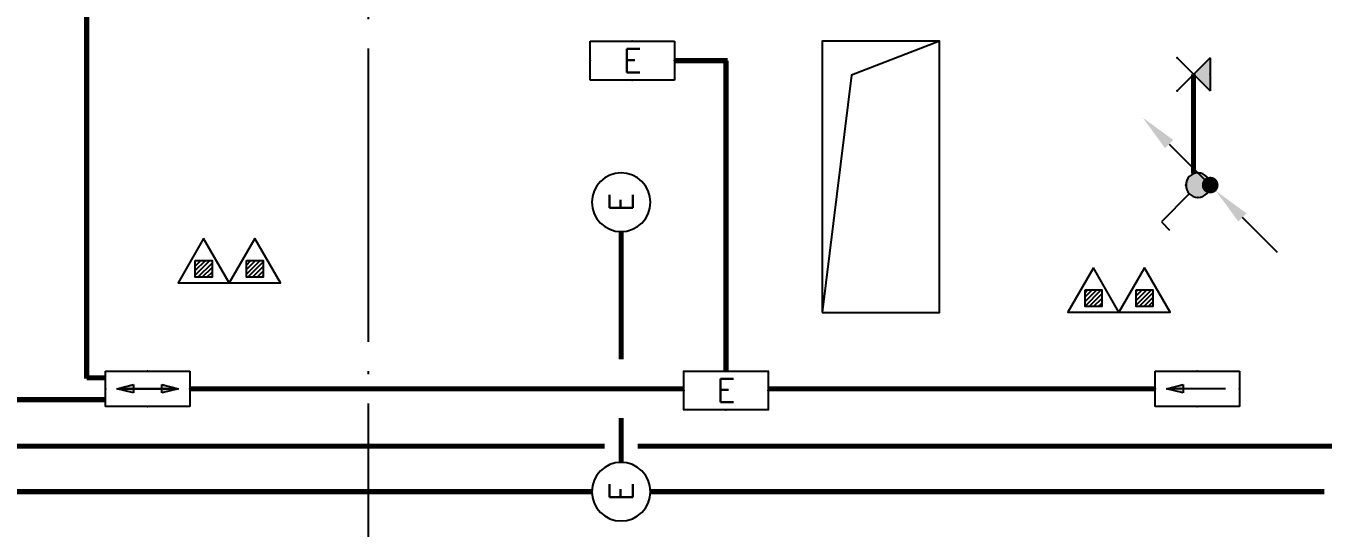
# Model space of a CAD drawing. Extents: x -2209072 to 495824, y -92434 to 572724.
# Drawn here: x 119904 to 128759, y 228153 to 231577 of the extents above; entities that cross this region are included whole.
import ezdxf
from ezdxf.enums import TextEntityAlignment as Align

# ---------------------------------------------------------------- set-up
doc = ezdxf.new("R2010")
doc.units = 0
doc.header["$LTSCALE"] = 1000
doc.header["$MEASUREMENT"] = 0
for name, pattern in [('DASH', [0.35, 0.25, -0.1]), ('X-104 6#7#平面$0$104-1112 结构$0$$AUDIT_BAD_LTYPE1', [0]), ('X-104 6#7#平面$0$DOTE', [2.4200000000000004, 2, -0.2, 0.02, -0.2])]:
    doc.linetypes.add(name, pattern=pattern)
doc.layers.get('0').update_dxf_attribs({"linetype": 'CONTINUOUS'})
for name, color, linetype in [('EQUIP-照明', 3, 'CONTINUOUS'), ('LWIRE', 4, 'CONTINUOUS'), ('TEL_TEXT', 3, 'CONTINUOUS'), ('WIRE-应急', 2, 'DASH'), ('WIRE-照明', 1, 'CONTINUOUS'), ('X-104 6#7#平面$0$A-TECH_结构', 21, 'CONTINUOUS'), ('X-104 6#7#平面$0$A_AXIS-轴线', 36, 'X-104 6#7#平面$0$DOTE'), ('X-104 6#7#平面$0$EQUIP_消防-01', 7, 'CONTINUOUS')]:
    doc.layers.add(name, color=color, linetype=linetype)
doc.styles.add('_TEL_DIM', font='SIMPLEX', dxfattribs={"width": 0.8, "height": 3.5, "bigfont": 'HZTXT'})
doc.styles.get("Standard").update_dxf_attribs({"font": 'gbenor.shx', "bigfont": 'gbcbig.shx'})

# ---------------------------------------------------------------- blocks, each defined once
blk = doc.blocks.new('$equip_U$00000189(HT0843)')
at = {"color": 2}
for p, q in [((-0.7199999999938882, 0.6599999999998545), (-0.7199999999938882, 0)), ((0.7200000000084401, 0.6599999999998545), (-0.7199999999938882, 0.6599999999998545)), ((0.7200000000084401, 0), (0.7200000000084401, 0.6599999999998545)), ((-0.7199999999938882, 0), (0.7200000000084401, 0))]:
    blk.add_line(p, q, dxfattribs=at)
at = {"color": 2, "const_width": 0.0125}
for points in [[(0.7200000000084401, 0.6599999999998545), (0.7200000000084401, 0.6599999999998545), (-0.7199999999938882, 0.6599999999998545)], [(-0.7199999999938882, 0.6599999999998545), (-0.7199999999938882, 0)], [(0.7200000000084401, 0), (0.7200000000084401, 0.6599999999998545)], [(-0.7199999999938882, 0), (0.7200000000084401, 0)]]:
    blk.add_lwpolyline(points, dxfattribs=at)
at = {"color": 2}
blk.add_lwpolyline([(-0.7199999999938882, 0.6599999999998545), (-0.7199999999938882, 0)], dxfattribs=at)
for p in [(7.275957614183426e-12, 0.6599999999998545), (-0.7199999999938882, 0.3299999999999272), (0.7200000000084401, 0.3299999999999272), (7.275957614183426e-12, 0)]:
    blk.add_point(p)
at = {"color": 7, "style": '_TEL_DIM'}
blk.add_attdef('$TEXT$', text='', height=0.4, dxfattribs=at).set_placement((7.275957614183426e-12, 0.3299999999999272), align=Align.MIDDLE_CENTER)
at = {"color": 7, "style": '_TEL_DIM', "flags": 1}
blk.add_attdef('A', text='', height=2.5e-05, dxfattribs=at).set_placement((7.275957614183426e-12, 0), align=Align.MIDDLE_CENTER)
blk = doc.blocks.new('$equip$00001838')
blk.add_circle((0, 0), 0.5)
at = {"color": 7, "style": '_TEL_DIM'}
blk.add_attdef('$TEXT$', text='', height=0.4, dxfattribs=at).set_placement((0, 0), align=Align.MIDDLE_CENTER)
at = {"color": 7, "style": '_TEL_DIM', "flags": 1}
blk.add_attdef('A', text='', height=2e-05, dxfattribs=at).set_placement((0, 0), align=Align.MIDDLE_CENTER)
blk = doc.blocks.new('$equip$00001154')
for p, q in [((0, 0.2828427124768496), (0, -0.2828427124768496)), ((0, 0.2828427124768496), (0.5656854249500611, -0.2828427124768496)), ((0.5656854249500611, 0.2828427124768496), (0, -0.2828427124768496))]:
    blk.add_line(p, q)
for p in [(0.5656854249500611, 0.2828427124768496), (0, 0.004449836778803729), (0.2828427124732116, 0), (0.5656854249500611, -0.2828427124768496)]:
    blk.add_point(p)
blk.add_solid([(0, -0.2828427124768496), (0.2828427124732116, 0), (0, 0.2828427124768496)])
at = {"layer": 'TEL_TEXT', "style": '_TEL_DIM', "flags": 1}
blk.add_attdef('A', text='', height=2e-05, dxfattribs=at).set_placement((0, 0), align=Align.MIDDLE_CENTER)
blk = doc.blocks.new('$equip$00001962')
for p, q in [((0.1473139127519971, 0.3556472460822988), (0.625000000003638, 0.8333333333339397)), ((0.625000000003638, 0.8333333333339397), (0.7664213562420628, 0.6919119770955149))]:
    blk.add_line(p, q)
blk.add_circle((3.637978807091713e-12, 0.2083333333339397), 0.2083333333334168)
for p in [(1.091393642127514e-11, 0.4166666666660603), (-0.2083333333284827, 0.2083333333375776), (1.091393642127514e-11, 0), (0.2083333333393966, 0.2083333333375776)]:
    blk.add_point(p)
for points in [[(-0.1804219591176661, 0.312500000001819), (0.1804219591249421, 0.312500000001819), (-0.2083333333284827, 0.2083333333339397), (0.2083333333357587, 0.2083333333339397)], [(-0.1041666666642413, 0.3887552924552438), (0.1041666666715173, 0.3887552924552438), (-0.1804219591176661, 0.312500000001819), (0.1804219591249421, 0.312500000001819)], [(3.637978807091713e-12, 0.4166666666660603), (3.637978807091713e-12, 0.4166666666660603), (-0.1041666666642413, 0.3887552924552438), (0.1041666666715173, 0.3887552924552438)], [(-0.1804219591176661, 0.1041666666660603), (0.1804219591249421, 0.1041666666660603), (-0.2083333333284827, 0.2083333333339397), (0.2083333333357587, 0.2083333333339397)], [(-0.1041666666642413, 0.02791137421263556), (0.1041666666715173, 0.02791137421263556), (-0.1804219591176661, 0.1041666666660603), (0.1804219591249421, 0.1041666666660603)], [(3.637978807091713e-12, 1.818989403545856e-12), (3.637978807091713e-12, 1.818989403545856e-12), (-0.1041666666642413, 0.02791137421263556), (0.1041666666715173, 0.02791137421263556)]]:
    blk.add_solid(points)
at = {"layer": 'TEL_TEXT', "style": '_TEL_DIM', "flags": 1}
blk.add_attdef('A', text='', height=2e-05, dxfattribs=at).set_placement((0, 0), align=Align.MIDDLE_CENTER)
blk = doc.blocks.new('$TelecSys$00000081')
for p, q in [((0.1041666666678793, 0.1041666666660603), (0.1041666666678793, 0.1041666666660603)), ((-0.1041666666678793, -0.1041666666660603), (-0.1041666666678793, -0.1041666666660603)), ((-1.150000000001455, -1.149999999999636), (-0.5499999999992724, -0.5499999999992724))]:
    blk.add_line(p, q)
at = {"const_width": 0.1425}
blk.add_lwpolyline([(0.07125000000087311, 0, 1), (-0.07125000000087311, 0, 1)], format="xyb", close=True, dxfattribs=at)
blk.add_solid([(-0.6199999999989814, -0.4799999999995634), (-0.4799999999995634, -0.6200000000008004), (-0.09999999999854481, -0.1000000000003638)])
at = {"width": 0.8, "flags": 9}
blk.add_attdef('A', (0, 0), '', height=2e-05, rotation=180, dxfattribs=at)
blk = doc.blocks.new('$TelecSys$00000079')
for p, q in [((0.7000000000007276, 0.7000000000007276), (0, 0)), ((0.1041666666678793, 0.1041666666660603), (0.1041666666678793, 0.1041666666660603)), ((-0.1041666666678793, -0.1041666666660603), (-0.1041666666678793, -0.1041666666660603))]:
    blk.add_line(p, q)
at = {"const_width": 0.1425}
blk.add_lwpolyline([(-0.07125000000087311, 0, 1), (0.07125000000087311, 0, 1)], format="xyb", close=True, dxfattribs=at)
blk.add_solid([(0.6300000000010186, 0.7700000000004366), (0.7700000000004366, 0.6299999999991996), (1.150000000001455, 1.149999999999636)])
at = {"width": 0.8, "flags": 9}
blk.add_attdef('A', (0, 0), '', height=2e-05, dxfattribs=at)
blk = doc.blocks.new('$equip$00002540')
blk.add_hatch(color=256).paths.add_polyline_path([(0.2400000000016007, 0.3720000000030268), (0.2400000000016007, 0.2280000000064319), (0.5280000000020664, 0.3000000000029104)])
for p, q in [((-0.7199999999975262, 0.6000000000058208), (-0.7199999999975262, 0)), ((0.7199999999975262, 0.6000000000058208), (-0.7199999999975262, 0.6000000000058208)), ((0.7199999999975262, 0), (0.7199999999975262, 0.6000000000058208)), ((0.2400000000016007, 0.3720000000030268), (0.2400000000016007, 0.2280000000064319)), ((0.5280000000020664, 0.3000000000029104), (0.2400000000016007, 0.3720000000030268)), ((0.2400000000016007, 0.2280000000064319), (0.5280000000020664, 0.3000000000029104)), ((-0.7199999999975262, 0), (0.7199999999975262, 0))]:
    blk.add_line(p, q)
at = {"color": 7}
blk.add_line((-0.4800000000032014, 0.3000000000029104), (0.4800000000032014, 0.3000000000029104), dxfattribs=at)
at = {"const_width": 0.02}
blk.add_lwpolyline([(-0.7199999999975262, 0.6000000000058208), (-0.7199999999975262, 0), (0.7199999999975262, 0), (0.7199999999975262, 0.6000000000058208), (-0.7199999999975262, 0.6000000000058208), (-0.7199999999975262, 0)], dxfattribs=at)
for p in [(0, 0.6000000000058208), (-0.7199999999975262, 0.3000000000029104), (0.7199999999975262, 0.3000000000029104), (0, 0)]:
    blk.add_point(p)
at = {"color": 7, "style": '_TEL_DIM', "flags": 1}
blk.add_attdef('A', text='', height=2e-05, dxfattribs=at).set_placement((0, 0), align=Align.MIDDLE_CENTER)
blk = doc.blocks.new('$equip$00002534')
for p, q in [((-0.7200000000011642, 0.6599999999998545), (-0.7200000000011642, 0)), ((0.7200000000011642, 0.6599999999998545), (-0.7200000000011642, 0.6599999999998545)), ((0.7200000000011642, 0), (0.7200000000011642, 0.6599999999998545)), ((-0.7200000000011642, 0), (0.7200000000011642, 0))]:
    blk.add_line(p, q)
at = {"const_width": 0.03}
blk.add_lwpolyline([(-0.7200000000011642, 0.6599999999998545), (-0.7200000000011642, 0), (0.7200000000011642, 0), (0.7200000000011642, 0.6599999999998545), (-0.7200000000011642, 0.6599999999998545), (-0.7200000000011642, 0)], dxfattribs=at)
for p in [(0, 0.6599999999998545), (-0.7200000000011642, 0.3299999999981083), (0.7200000000011642, 0.3299999999981083), (0, 0)]:
    blk.add_point(p)
at = {"color": 7, "style": '_TEL_DIM'}
blk.add_attdef('$TEXT$', text='', height=0.4, dxfattribs=at).set_placement((0, 0.3299999999981083), align=Align.MIDDLE_CENTER)
at = {"color": 7, "style": '_TEL_DIM', "flags": 1}
blk.add_attdef('A', text='', height=2e-05, dxfattribs=at).set_placement((0, 0), align=Align.MIDDLE_CENTER)
blk = doc.blocks.new('*U1303')
at = {"layer": 'X-104 6#7#平面$0$A_AXIS-轴线'}
blk.add_line((25199.99999999995, 25699.99999999949), (25200.00000000001, -6500.000000000378), dxfattribs=at)
blk = doc.blocks.new('X-104 6#7#平面$0$drff')
at = {"layer": 'X-104 6#7#平面$0$A-TECH_结构'}
blk.add_lwpolyline([(-8399.999568316372, 200.0006859522546), (-7599.999912938671, 200.0006492309039), (-7600.000012571909, 2050.000720517361), (-8399.99966794961, 2050.000757238711)], close=True, dxfattribs=at)
blk.add_lwpolyline([(-7600.000012571909, 2050.000720517361), (-8200.004171582274, 1820.00075709587), (-8399.999568316372, 200.0006859522546)], dxfattribs=at)
blk = doc.blocks.new('X-104 6#7#平面$0$$TWTSYS$00000546')
h = blk.add_hatch()
h.set_pattern_fill('ANSI31', color=256, scale=200, style=0)
h.set_pattern_definition([(45, (-38543.80223862439, -6670.830405693208), (-17.67766952966369, 17.67766952966369), [])])
h.paths.add_polyline_path([(-64.92232553117356, 173.7449990885525), (64.922325531159, 173.7449990885525), (64.922325531159, 43.90034802621994), (-64.92232553117356, 43.90034802621994)])
for points in [[(0, 343.6163707387423), (-198.3870041439732, 0), (198.3870041439732, 0)], [(-64.92232553117356, 173.7449990885525), (64.922325531159, 173.7449990885525), (64.922325531159, 43.90034802621994), (-64.92232553117356, 43.90034802621994)]]:
    blk.add_lwpolyline(points, close=True)
blk = doc.blocks.new('X-104 6#7#平面$0$灭火器2')
at = {"layer": 'X-104 6#7#平面$0$EQUIP_消防-01', "xscale": 0.88, "yscale": 0.88, "zscale": 0.88, "rotation": 90}
for p in [(-4049632.307172487, -27063.59765158896), (-4049632.307172487, -27412.75877888245)]:
    blk.add_blockref('X-104 6#7#平面$0$$TWTSYS$00000546', p, dxfattribs=at)
blk = doc.blocks.new('X-104 6#7#平面$0$A$C61334207')
at = {"layer": 'X-104 6#7#平面$0$EQUIP_消防-01', "rotation": 270}
for p in [(148530.16064286, -3819808.018193053), (154604.3083192038, -3820008.004508829)]:
    blk.add_blockref('X-104 6#7#平面$0$灭火器2', p, dxfattribs=at)
blk = doc.blocks.new('X-104 6#7#平面')
at = {"linetype": 'X-104 6#7#平面$0$104-1112 结构$0$$AUDIT_BAD_LTYPE1'}
blk.add_blockref('X-104 6#7#平面$0$A$C61334207', (0.116014253123808, 0.1160142530073927), dxfattribs=at)
blk.add_blockref('*U1303', (97040.0293607373, 217822.5484301931))
at = {"layer": 'X-104 6#7#平面$0$A-TECH_结构'}
blk.add_blockref('X-104 6#7#平面$0$drff', (133740.0294085952, 229422.547781215), dxfattribs=at)

msp = doc.modelspace()

# ---------------------------------------------------------------- linework, layer by layer
at = {"layer": 'WIRE-应急', "linetype": 'DASH', "const_width": 35}
for points in [[(120318.8037243879, 233134.4396544576), (120318.8037243879, 229170.9551102842)], [(124332.0123180943, 231340.4261463847), (124695.0861003617, 231340.4261463847)], [(124683.4185994397, 229222.4397160658), (124683.4185994397, 231340.4261463847)], [(123967.3260092709, 229302.4328687551), (123967.3260092709, 230174.3524770612)], [(120447.1148789399, 229177.1929877181), (120318.8105487003, 229177.1929877181)], [(124395.4185994392, 229102.4328687551), (121023.1148789379, 229102.4328687551)], [(127612.810473364, 229102.4328687551), (124971.4185994401, 229102.4328687551)], [(120447.1148789399, 229028.0217012383), (118924.8860956409, 229028.0217012383)], [(123967.3260092709, 228600.6151188643), (123967.3260092709, 228902.4328687551)], [(123767.3260092709, 228400.6151188643), (118924.8860956409, 228400.6151188643)], [(128767.3260092709, 228400.6151188643), (124167.3260092709, 228400.6151188643)]]:
    msp.add_lwpolyline(points, dxfattribs=at)
at = {"layer": 'WIRE-应急', "linetype": 'DASH', "const_width": 35, "elevation": 100}
msp.add_lwpolyline([(127875.6733572178, 231247.4331102046), (127875.6733572178, 230569.2689969897)], dxfattribs=at)
at = {"layer": 'WIRE-照明', "linetype": 'Continuous', "const_width": 35}
for points in [[(119674.093135029, 228711.2762473459), (123854.8260092709, 228711.276247346)], [(124079.8260092709, 228711.276247346), (128854.8260092708, 228711.276247346)]]:
    msp.add_lwpolyline(points, dxfattribs=at)

# ---------------------------------------------------------------- block references
msp.add_blockref('X-104 6#7#平面', (0, 0))
at = {"layer": 'EQUIP-照明'}
ref = msp.add_blockref('$equip_U$00000189(HT0843)', (124044.0123180967, 231208.4261463847), dxfattribs=dict(at, xscale=-400, yscale=400, zscale=400))
ref.add_attrib('$TEXT$', 'E', dxfattribs={"layer": '0', "color": 7, "height": 160, "style": '_TEL_DIM'}).set_placement((124044.0123180938, 231340.4261463847), align=Align.MIDDLE_CENTER)
at = {"layer": 'EQUIP-照明', "xscale": -400, "yscale": 400, "zscale": 400}
for name, p in [('$equip$00001154', (127988.8104422075, 231247.433110205, 100)), ('$equip$00002540', (120735.1148789389, 228982.4328701349)), ('$equip$00002540', (127900.810473363, 228982.432868754))]:
    msp.add_blockref(name, p, dxfattribs=at)
at = {"layer": 'EQUIP-照明'}
ref = msp.add_blockref('$equip$00001838', (123967.3260092709, 230374.3524770612), dxfattribs=dict(at, xscale=-400, yscale=400, zscale=400, rotation=270))
ref.add_attrib('$TEXT$', 'E', dxfattribs={"layer": '0', "color": 7, "height": 160, "rotation": 90, "style": '_TEL_DIM'}).set_placement((123967.3260092709, 230374.3524770612), align=Align.MIDDLE_CENTER)
at = {"layer": 'EQUIP-照明', "xscale": -400, "yscale": 400, "zscale": 400}
for name, p, rotation in [('$equip$00001962', (127988.8104314011, 230491.4475251739), 90), ('$equip$00002540', (120735.1148789389, 229222.4328701372), 180)]:
    msp.add_blockref(name, p, dxfattribs=dict(at, rotation=rotation))
at = {"layer": 'EQUIP-照明'}
ref = msp.add_blockref('$equip$00002534', (124683.4185994397, 229222.4397160658), dxfattribs=dict(at, xscale=-400, yscale=400, zscale=400, rotation=180))
ref.add_attrib('$TEXT$', 'E', dxfattribs={"layer": '0', "color": 7, "height": 160, "style": '_TEL_DIM'}).set_placement((124683.4185994397, 229090.4397160665), align=Align.MIDDLE_CENTER)
ref = msp.add_blockref('$equip$00001838', (123967.3260092709, 228400.6151188643), dxfattribs=dict(at, xscale=-400, yscale=400, zscale=400, rotation=270))
ref.add_attrib('$TEXT$', 'E', dxfattribs={"layer": '0', "color": 7, "height": 160, "rotation": 90, "style": '_TEL_DIM'}).set_placement((123967.3260092709, 228400.6151188643), align=Align.MIDDLE_CENTER)
at = {"layer": 'LWIRE', "xscale": -400, "yscale": 400, "zscale": 400}
for name in ['$TelecSys$00000079', '$TelecSys$00000081']:
    msp.add_blockref(name, (127988.8104314011, 230491.4475251751), dxfattribs=at)

doc.saveas('drawing.dxf')
